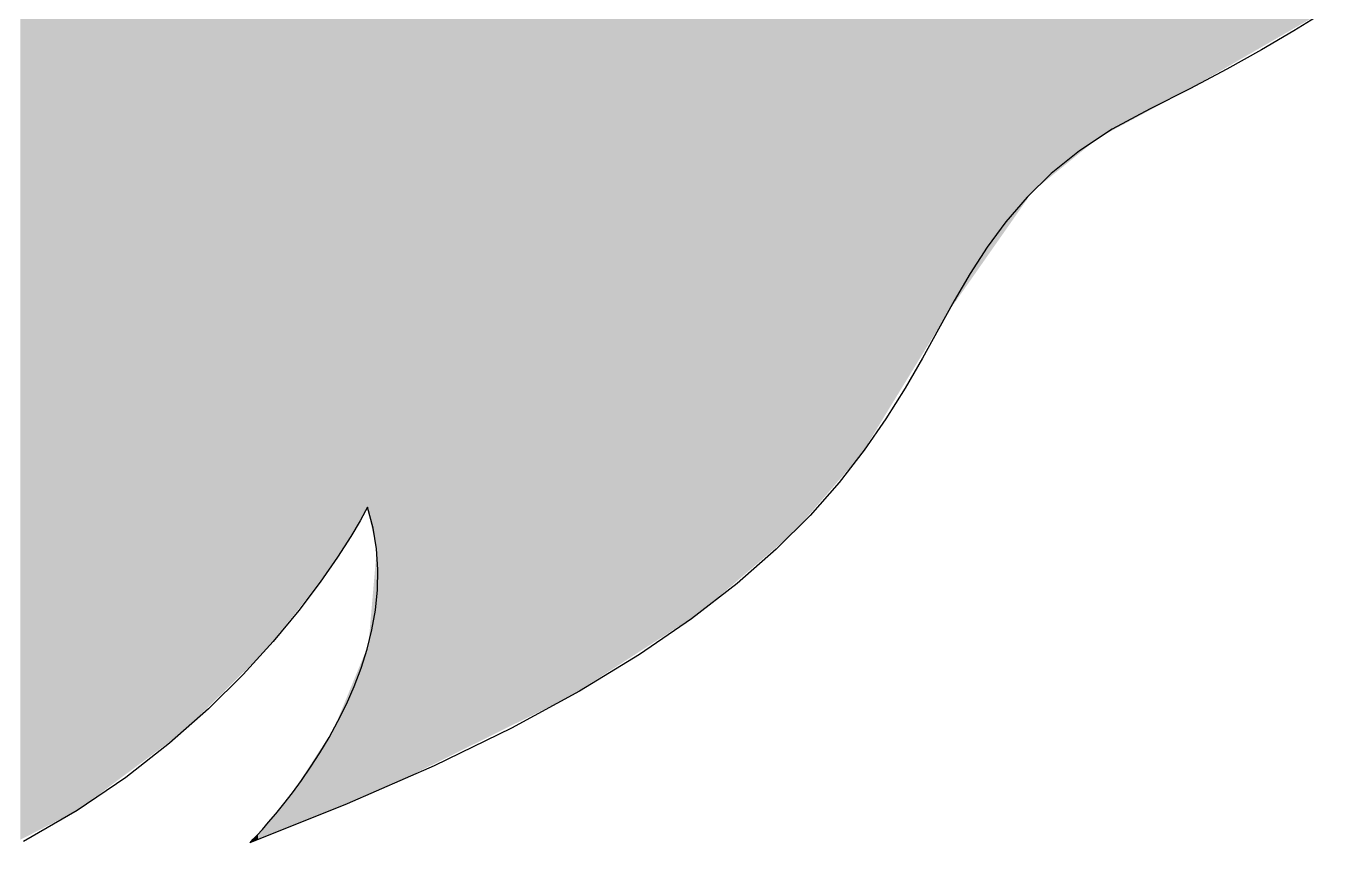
# Model space of a CAD drawing. Extents: x -42 to 1278, y -123 to 984.
# Drawn here: x 805.5 to 1034.4, y -104.5 to 37.9 of the extents above; entities that cross this region are included whole.
import ezdxf

# ---------------------------------------------------------------- set-up
doc = ezdxf.new("R2010")
doc.units = 0
doc.layers.add('CONTORNO_LON', color=7, linetype='CONTINUOUS')

# ---------------------------------------------------------------- blocks, each defined once
blk = doc.blocks.new('*U25')
at = {"layer": 'CONTORNO_LON', "color": 7, "linetype": 'CONTINUOUS'}
for points in [[(804.49, -103.97), (804.49, 979.15), (807.29, -102.53)], [(807.29, -102.53), (804.49, 979.15), (807.29, 975.16)], [(807.29, -102.53), (807.29, 975.16), (813.34, -99.41)], [(813.34, -99.41), (807.29, 975.16), (813.34, 968.33)], [(813.34, -99.41), (813.34, 968.33), (814.38, -98.88)], [(814.38, -98.88), (813.34, 968.33), (814.38, 967.39)], [(814.38, -98.88), (814.38, 967.39), (822.34, -92.95)], [(822.34, -92.95), (814.38, 967.39), (822.34, 960.13)], [(822.34, -92.95), (822.34, 960.13), (832.93, -85.08)], [(832.93, -85.08), (822.34, 960.13), (832.93, 952.29)], [(832.93, -85.08), (832.93, 952.29), (834.82, -83.21)], [(834.82, -83.21), (832.93, 952.29), (834.82, 950.89)], [(834.82, -83.21), (834.82, 950.89), (847.02, -71.18)], [(847.02, -71.18), (834.82, 950.89), (847.02, 943.51)], [(847.02, -71.18), (847.02, 943.51), (851.3, -65.85)], [(851.3, -65.85), (847.02, 943.51), (851.3, 940.92)], [(851.3, -65.85), (851.3, 940.92), (856.89, -58.91)], [(856.89, -58.91), (851.3, 940.92), (856.89, 938.15)], [(856.89, -58.91), (856.89, 938.15), (862.79, -49.96)], [(862.79, -49.96), (856.89, 938.15), (862.79, 935.23)], [(862.79, -49.96), (862.79, 935.23), (864.98, -46.05)], [(864.98, -46.05), (862.79, 935.23), (864.98, 934.15)], [(864.98, -46.05), (864.98, 934.15), (866.62, -53.47)], [(866.62, -53.47), (864.98, 934.15), (866.62, 933.33)], [(866.62, -95.49), (866.62, 933.33), (869.29, -94.39)], [(869.29, -94.39), (866.62, 933.33), (869.29, 932.01)], [(869.29, -94.39), (869.29, 932.01), (872.33, -92.88)], [(872.33, -92.88), (869.29, 932.01), (872.33, 930.51)], [(872.33, -92.88), (872.33, 930.51), (898.42, -79.94)], [(898.42, -79.94), (872.33, 930.51), (898.42, 919.97)], [(898.42, -79.94), (898.42, 919.97), (900.24, -79.04)], [(900.24, -79.04), (898.42, 919.97), (900.24, 919.38)], [(900.24, -79.04), (900.24, 919.38), (923.13, -64.29)], [(923.13, -64.29), (900.24, 919.38), (923.13, 911.91)], [(923.13, -64.29), (923.13, 911.91), (930.12, -58.28)], [(930.12, -58.28), (923.13, 911.91), (930.12, 909.62)], [(930.12, -58.28), (930.12, 909.62), (939.56, -50.17)], [(939.56, -50.17), (930.12, 909.62), (939.56, 906.91)], [(939.56, -50.17), (939.56, 906.91), (951.13, -36.75)], [(951.13, -36.75), (939.56, 906.91), (951.13, 903.59)], [(951.13, -36.75), (951.13, 903.59), (965.15, -13.8)], [(965.15, -13.8), (951.13, 903.59), (965.15, 899.57)], [(965.15, -13.8), (965.15, 899.57), (966.15, -12.15)], [(966.15, -12.15), (965.15, 899.57), (966.15, 899.21)], [(966.15, -12.15), (966.15, 899.21), (981.05, 9.13)], [(981.05, 9.13), (966.15, 899.21), (981.05, 893.99)], [(981.05, 9.13), (981.05, 893.99), (992.46, 18.4)], [(992.46, 18.4), (981.05, 893.99), (992.46, 889.99)], [(992.46, 18.4), (992.46, 889.99), (994.15, 19.31)], [(994.15, 19.31), (992.46, 889.99), (994.15, 889.39)], [(994.15, 19.31), (994.15, 889.39), (1007.99, 26.76)], [(1007.99, 26.76), (994.15, 889.39), (1007.99, 883.28)], [(1007.99, 26.76), (1007.99, 883.28), (1016.99, 31.97)], [(1016.99, 31.97), (1007.99, 883.28), (1016.99, 879.29)], [(1016.99, 31.97), (1016.99, 879.29), (1034.4, 42.03)], [(866.62, -95.49), (865.19, -69.92), (866.62, -53.47)], [(865.19, -96.09), (859.19, -84.55), (865.19, -69.92)], [(865.19, -96.09), (865.19, -69.92), (866.62, -95.49)], [(859.19, -98.57), (851.73, -96.03), (859.19, -84.55)], [(859.19, -98.57), (859.19, -84.55), (865.19, -96.09)], [(851.73, -101.67), (850.28, -97.78), (851.73, -96.03)], [(851.73, -101.67), (851.73, -96.03), (859.19, -98.57)], [(850.28, -102.27), (845.92, -103.01), (850.28, -97.78)], [(850.28, -102.27), (850.28, -97.78), (851.73, -101.67)], [(845.92, -103.95), (845.92, -103.01), (850.28, -102.27)], [(844.61, -104.45), (844.51, -104.49), (844.61, -104.39)], [(845.13, -104.26), (844.61, -104.39), (845.13, -103.84)], [(844.61, -104.45), (844.61, -104.39), (845.13, -104.26)], [(845.92, -103.95), (845.13, -103.84), (845.92, -103.01)], [(845.13, -104.26), (845.13, -103.84), (845.92, -103.95)]]:
    blk.add_solid(points, dxfattribs=at)

msp = doc.modelspace()

# ---------------------------------------------------------------- linework, layer by layer
at = {"layer": 'CONTORNO_LON', "color": 7}
msp.add_lwpolyline([(1031.84, 40.35), (1026.59, 37.11), (1020.94, 33.79), (1014.88, 30.41), (1008.41, 26.98), (1001.5, 23.5), (994.88, 19.91), (989.18, 16.14), (984.27, 12.2), (980.04, 8.08), (976.36, 3.8), (973.1, -0.65), (970.14, -5.26), (967.35, -10.02), (964.61, -14.93), (961.8, -20), (958.78, -25.21), (955.44, -30.56), (951.64, -36.05), (947.28, -41.68), (942.21, -47.43), (936.31, -53.31), (929.47, -59.32), (921.55, -65.45), (912.44, -71.69), (902, -78.04), (890.11, -84.5), (876.65, -91.07), (861.48, -97.73), (844.5, -104.5), (844.65, -104.35), (845.08, -103.9), (845.77, -103.18), (846.68, -102.18), (847.78, -100.93), (849.04, -99.44), (850.43, -97.72), (851.93, -95.78), (853.49, -93.64), (855.1, -91.31), (856.71, -88.8), (858.31, -86.12), (859.86, -83.3), (861.33, -80.34), (862.69, -77.25), (863.91, -74.06), (864.96, -70.76), (865.8, -67.37), (866.42, -63.92), (866.78, -60.4), (866.85, -56.84), (866.59, -53.24), (865.99, -49.63), (865, -46), (864.68, -46.61), (863.72, -48.35), (862.1, -51.1), (859.79, -54.71), (856.78, -59.05), (853.05, -64), (848.57, -69.42), (843.33, -75.17), (837.31, -81.12), (830.49, -87.15), (822.85, -93.11), (814.37, -98.88), (805.04, -104.31)], dxfattribs=at)

# ---------------------------------------------------------------- block references
msp.add_blockref('*U25', (0, 0), dxfattribs=at)

doc.saveas('drawing.dxf')
